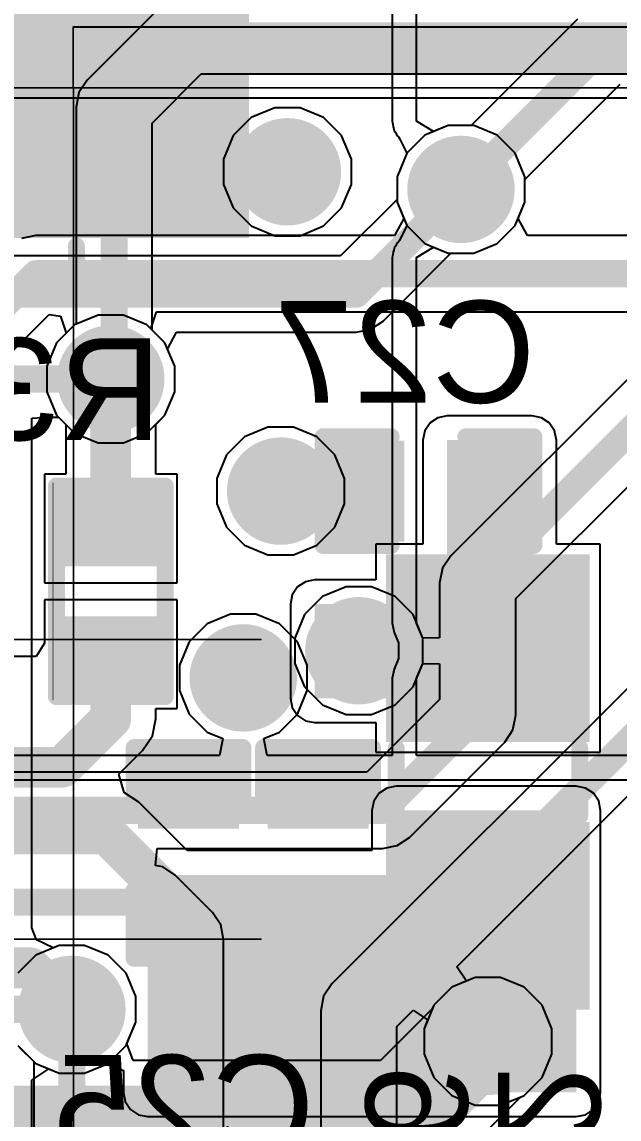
# Model space of a CAD drawing. Header units: inches. Extents: x 90 to 149.8, y 48.7 to 115.2.
# Drawn here: x 128.47 to 132.93, y 75.11 to 83.31 of the extents above; entities that cross this region are included whole.
import ezdxf

# ---------------------------------------------------------------- set-up
doc = ezdxf.new("R2010")
doc.units = ezdxf.units.IN
for name, color, linetype in [('Bottom Layer', 5, 'Continuous'), ('Bottom Overlay', 54, 'Continuous'), ('Bottom Paste', 16, 'Continuous'), ('Bottom Solder', 6, 'Continuous'), ('Layer 1', 16, 'Continuous'), ('Layer 2', 76, 'Continuous'), ('Mechanical 2', 216, 'Continuous'), ('Top Layer', 1, 'Continuous'), ('Top Solder', 216, 'Continuous'), ('Via Holes', 16, 'Continuous')]:
    doc.layers.add(name, color=color, linetype=linetype)
doc.styles.add('Arial', font='', dxfattribs={"height": 0.2})
doc.styles.get('Arial').set_extended_font_data('Arial')

msp = doc.modelspace()

# ---------------------------------------------------------------- hatches: boundary and pattern name
at = {"layer": 'Bottom Layer'}
for points in [[(127.5656, 83.5016), (130.0656, 83.5016), (130.0656, 81.8016), (127.5656, 81.8016)], [(131.6482, 78.3082), (132.2832, 78.3082), (132.2832, 80.1878), (131.6482, 80.1878)], [(130.81, 79.4893), (130.81, 80.1243), (131.2672, 80.1243), (131.2672, 79.4893)], [(131.7498, 79.4893), (131.7498, 80.1243), (132.207, 80.1243), (132.207, 79.4893)], [(128.8161, 79.756), (129.4511, 79.756), (129.4511, 79.2988), (128.8161, 79.2988)], [(131.293, 78.0318), (131.293, 79.2318), (132.613, 79.2318), (132.613, 78.0318)], [(132.2766, 78.2574), (132.2766, 78.962), (130.6576, 78.962), (130.6576, 78.2574)], [(128.8161, 78.8162), (129.4511, 78.8162), (129.4511, 78.359), (128.8161, 78.359)], [(129.3972, 77.8002), (130.0322, 77.8002), (130.0322, 77.343), (129.3972, 77.343)], [(130.3655, 77.8002), (131.0005, 77.8002), (131.0005, 77.343), (130.3655, 77.343)], [(131.2672, 75.311), (132.6134, 75.311), (132.6134, 77.4192), (131.2672, 77.4192)], [(131.293, 76.0318), (131.293, 77.2318), (132.613, 77.2318), (132.613, 76.0318)], [(129.4095, 75.311), (132.6134, 75.311), (132.6134, 76.937), (129.4095, 76.937)], [(129.3972, 76.8604), (130.0322, 76.8604), (130.0322, 76.4032), (129.3972, 76.4032)], [(130.3655, 76.8604), (131.0005, 76.8604), (131.0005, 76.4032), (130.3655, 76.4032)]]:
    msp.add_hatch(color=5, dxfattribs=at).paths.add_polyline_path(points)
h = msp.add_hatch(color=5, dxfattribs=at)
edge = h.paths.add_edge_path()
edge.add_arc((130.4544, 82.1944), 0.3, 0, 360)
h = msp.add_hatch(color=5, dxfattribs=at)
edge = h.paths.add_edge_path()
edge.add_arc((131.7516, 82.0626), 0.3, 0, 360)
h = msp.add_hatch(color=5, dxfattribs=at)
edge = h.paths.add_edge_path()
edge.add_arc((129.1336, 80.645), 0.3, 0, 360)
h = msp.add_hatch(color=5, dxfattribs=at)
edge = h.paths.add_edge_path()
edge.add_arc((130.4036, 79.8068), 0.3, 0, 360)
h = msp.add_hatch(color=5, dxfattribs=at)
edge = h.paths.add_edge_path()
edge.add_arc((130.9878, 78.613), 0.3, 0, 360)
h = msp.add_hatch(color=5, dxfattribs=at)
edge = h.paths.add_edge_path()
edge.add_arc((130.1242, 78.4098), 0.3, 0, 360)
h = msp.add_hatch(color=5, dxfattribs=at)
edge = h.paths.add_edge_path()
edge.add_arc((128.8432, 75.9316), 0.3, 0, 360)
h = msp.add_hatch(color=5, dxfattribs=at)
edge = h.paths.add_edge_path()
edge.add_arc((131.953, 75.692), 0.3, 0, 360)
at = {"layer": 'Bottom Paste'}
for points in [[(127.5656, 83.5016), (130.0656, 83.5016), (130.0656, 81.8016), (127.5656, 81.8016)], [(130.81, 79.4893), (130.81, 80.1243), (131.2672, 80.1243), (131.2672, 79.4893)], [(131.7498, 79.4893), (131.7498, 80.1243), (132.207, 80.1243), (132.207, 79.4893)], [(128.8161, 79.756), (129.4511, 79.756), (129.4511, 79.2988), (128.8161, 79.2988)], [(131.293, 78.0318), (131.293, 79.2318), (132.613, 79.2318), (132.613, 78.0318)], [(128.8161, 78.8162), (129.4511, 78.8162), (129.4511, 78.359), (128.8161, 78.359)], [(129.3972, 77.8002), (130.0322, 77.8002), (130.0322, 77.343), (129.3972, 77.343)], [(130.3655, 77.8002), (131.0005, 77.8002), (131.0005, 77.343), (130.3655, 77.343)], [(131.293, 76.0318), (131.293, 77.2318), (132.613, 77.2318), (132.613, 76.0318)], [(129.3972, 76.8604), (130.0322, 76.8604), (130.0322, 76.4032), (129.3972, 76.4032)], [(130.3655, 76.8604), (131.0005, 76.8604), (131.0005, 76.4032), (130.3655, 76.4032)]]:
    msp.add_hatch(color=16, dxfattribs=at).paths.add_polyline_path(points)
at = {"layer": 'Bottom Solder'}
for points in [[(127.464, 83.6032), (130.1672, 83.6032), (130.1672, 81.7), (127.464, 81.7)], [(130.75, 79.4293), (130.75, 80.1843), (131.3272, 80.1843), (131.3272, 79.4293)], [(131.6898, 79.4293), (131.6898, 80.1843), (132.267, 80.1843), (132.267, 79.4293)], [(128.7611, 79.811), (129.5061, 79.811), (129.5061, 79.2438), (128.7611, 79.2438)], [(131.1914, 77.9302), (131.1914, 79.3334), (132.7146, 79.3334), (132.7146, 77.9302)], [(128.7611, 78.8712), (129.5061, 78.8712), (129.5061, 78.304), (128.7611, 78.304)], [(129.3372, 77.8602), (130.0922, 77.8602), (130.0922, 77.283), (129.3372, 77.283)], [(130.3055, 77.8602), (131.0605, 77.8602), (131.0605, 77.283), (130.3055, 77.283)], [(131.1914, 75.9302), (131.1914, 77.3334), (132.7146, 77.3334), (132.7146, 75.9302)], [(129.3372, 76.9204), (130.0922, 76.9204), (130.0922, 76.3432), (129.3372, 76.3432)], [(130.3055, 76.9204), (131.0605, 76.9204), (131.0605, 76.3432), (130.3055, 76.3432)]]:
    msp.add_hatch(color=6, dxfattribs=at).paths.add_polyline_path(points)
h = msp.add_hatch(color=6, dxfattribs=at)
edge = h.paths.add_edge_path()
edge.add_arc((130.4544, 82.1944), 0.4016, 0, 360)
h = msp.add_hatch(color=6, dxfattribs=at)
edge = h.paths.add_edge_path()
edge.add_arc((131.7516, 82.0626), 0.4016, 0, 360)
h = msp.add_hatch(color=6, dxfattribs=at)
edge = h.paths.add_edge_path()
edge.add_arc((129.1336, 80.645), 0.4016, 0, 360)
h = msp.add_hatch(color=6, dxfattribs=at)
edge = h.paths.add_edge_path()
edge.add_arc((130.4036, 79.8068), 0.4016, 0, 360)
h = msp.add_hatch(color=6, dxfattribs=at)
edge = h.paths.add_edge_path()
edge.add_arc((130.9878, 78.613), 0.4016, 0, 360)
h = msp.add_hatch(color=6, dxfattribs=at)
edge = h.paths.add_edge_path()
edge.add_arc((130.1242, 78.4098), 0.4016, 0, 360)
h = msp.add_hatch(color=6, dxfattribs=at)
edge = h.paths.add_edge_path()
edge.add_arc((128.8432, 75.9316), 0.4016, 0, 360)
h = msp.add_hatch(color=6, dxfattribs=at)
edge = h.paths.add_edge_path()
edge.add_arc((131.953, 75.692), 0.4016, 0, 360)
at = {"layer": 'Layer 1'}
h = msp.add_hatch(color=16, dxfattribs=at)
edge = h.paths.add_edge_path()
edge.add_arc((130.4544, 82.1944), 0.3, 0, 360)
h = msp.add_hatch(color=16, dxfattribs=at)
edge = h.paths.add_edge_path()
edge.add_arc((131.7516, 82.0626), 0.3, 0, 360)
h = msp.add_hatch(color=16, dxfattribs=at)
edge = h.paths.add_edge_path()
edge.add_arc((129.1336, 80.645), 0.3, 0, 360)
h = msp.add_hatch(color=16, dxfattribs=at)
edge = h.paths.add_edge_path()
edge.add_arc((130.4036, 79.8068), 0.3, 0, 360)
h = msp.add_hatch(color=16, dxfattribs=at)
edge = h.paths.add_edge_path()
edge.add_arc((130.9878, 78.613), 0.3, 0, 360)
h = msp.add_hatch(color=16, dxfattribs=at)
edge = h.paths.add_edge_path()
edge.add_arc((130.1242, 78.4098), 0.3, 0, 360)
h = msp.add_hatch(color=16, dxfattribs=at)
edge = h.paths.add_edge_path()
edge.add_arc((128.8432, 75.9316), 0.3, 0, 360)
h = msp.add_hatch(color=16, dxfattribs=at)
edge = h.paths.add_edge_path()
edge.add_arc((131.953, 75.692), 0.3, 0, 360)
at = {"layer": 'Layer 2'}
h = msp.add_hatch(color=76, dxfattribs=at)
edge = h.paths.add_edge_path()
edge.add_arc((130.4544, 82.1944), 0.3, 0, 360)
h = msp.add_hatch(color=76, dxfattribs=at)
edge = h.paths.add_edge_path()
edge.add_arc((131.7516, 82.0626), 0.3, 0, 360)
h = msp.add_hatch(color=76, dxfattribs=at)
edge = h.paths.add_edge_path()
edge.add_arc((129.1336, 80.645), 0.3, 0, 360)
h = msp.add_hatch(color=76, dxfattribs=at)
edge = h.paths.add_edge_path()
edge.add_arc((130.4036, 79.8068), 0.3, 0, 360)
h = msp.add_hatch(color=76, dxfattribs=at)
edge = h.paths.add_edge_path()
edge.add_arc((130.9878, 78.613), 0.3, 0, 360)
h = msp.add_hatch(color=76, dxfattribs=at)
edge = h.paths.add_edge_path()
edge.add_arc((130.1242, 78.4098), 0.3, 0, 360)
h = msp.add_hatch(color=76, dxfattribs=at)
edge = h.paths.add_edge_path()
edge.add_arc((128.8432, 75.9316), 0.3, 0, 360)
h = msp.add_hatch(color=76, dxfattribs=at)
edge = h.paths.add_edge_path()
edge.add_arc((131.953, 75.692), 0.3, 0, 360)
at = {"layer": 'Top Layer'}
h = msp.add_hatch(color=1, dxfattribs=at)
edge = h.paths.add_edge_path()
edge.add_arc((130.4544, 82.1944), 0.3, 0, 360)
h = msp.add_hatch(color=1, dxfattribs=at)
edge = h.paths.add_edge_path()
edge.add_arc((131.7516, 82.0626), 0.3, 0, 360)
h = msp.add_hatch(color=1, dxfattribs=at)
edge = h.paths.add_edge_path()
edge.add_arc((129.1336, 80.645), 0.3, 0, 360)
h = msp.add_hatch(color=1, dxfattribs=at)
edge = h.paths.add_edge_path()
edge.add_arc((130.4036, 79.8068), 0.3, 0, 360)
h = msp.add_hatch(color=1, dxfattribs=at)
edge = h.paths.add_edge_path()
edge.add_arc((130.9878, 78.613), 0.3, 0, 360)
h = msp.add_hatch(color=1, dxfattribs=at)
edge = h.paths.add_edge_path()
edge.add_arc((130.1242, 78.4098), 0.3, 0, 360)
h = msp.add_hatch(color=1, dxfattribs=at)
edge = h.paths.add_edge_path()
edge.add_arc((128.8432, 75.9316), 0.3, 0, 360)
h = msp.add_hatch(color=1, dxfattribs=at)
edge = h.paths.add_edge_path()
edge.add_arc((131.953, 75.692), 0.3, 0, 360)
at = {"layer": 'Top Solder'}
h = msp.add_hatch(color=216, dxfattribs=at)
edge = h.paths.add_edge_path()
edge.add_arc((130.4544, 82.1944), 0.4016, 0, 360)
h = msp.add_hatch(color=216, dxfattribs=at)
edge = h.paths.add_edge_path()
edge.add_arc((131.7516, 82.0626), 0.4016, 0, 360)
h = msp.add_hatch(color=216, dxfattribs=at)
edge = h.paths.add_edge_path()
edge.add_arc((129.1336, 80.645), 0.4016, 0, 360)
h = msp.add_hatch(color=216, dxfattribs=at)
edge = h.paths.add_edge_path()
edge.add_arc((130.4036, 79.8068), 0.4016, 0, 360)
h = msp.add_hatch(color=216, dxfattribs=at)
edge = h.paths.add_edge_path()
edge.add_arc((130.9878, 78.613), 0.4016, 0, 360)
h = msp.add_hatch(color=216, dxfattribs=at)
edge = h.paths.add_edge_path()
edge.add_arc((130.1242, 78.4098), 0.4016, 0, 360)
h = msp.add_hatch(color=216, dxfattribs=at)
edge = h.paths.add_edge_path()
edge.add_arc((128.8432, 75.9316), 0.4016, 0, 360)
h = msp.add_hatch(color=216, dxfattribs=at)
edge = h.paths.add_edge_path()
edge.add_arc((131.953, 75.692), 0.4016, 0, 360)
at = {"layer": 'Via Holes'}
h = msp.add_hatch(color=7, dxfattribs=at)
edge = h.paths.add_edge_path()
edge.add_arc((130.4544, 82.1944), 0.15, 0, 360)
h = msp.add_hatch(color=7, dxfattribs=at)
edge = h.paths.add_edge_path()
edge.add_arc((131.7516, 82.0626), 0.15, 0, 360)
h = msp.add_hatch(color=7, dxfattribs=at)
edge = h.paths.add_edge_path()
edge.add_arc((129.1336, 80.645), 0.15, 0, 360)
h = msp.add_hatch(color=7, dxfattribs=at)
edge = h.paths.add_edge_path()
edge.add_arc((130.4036, 79.8068), 0.15, 0, 360)
h = msp.add_hatch(color=7, dxfattribs=at)
edge = h.paths.add_edge_path()
edge.add_arc((130.9878, 78.613), 0.15, 0, 360)
h = msp.add_hatch(color=7, dxfattribs=at)
edge = h.paths.add_edge_path()
edge.add_arc((130.1242, 78.4098), 0.15, 0, 360)
h = msp.add_hatch(color=7, dxfattribs=at)
edge = h.paths.add_edge_path()
edge.add_arc((128.8432, 75.9316), 0.15, 0, 360)
h = msp.add_hatch(color=7, dxfattribs=at)
edge = h.paths.add_edge_path()
edge.add_arc((131.953, 75.692), 0.15, 0, 360)

# ---------------------------------------------------------------- linework, layer by layer
at = {"layer": 'Bottom Layer'}
for p, q in [((132.6218, 83.3356), (131.8265, 82.5404)), ((132.2294, 82.1375), (132.9412, 82.8493)), ((131.6565, 82.5404), (131.4809, 82.4676)), ((131.8265, 82.5404), (131.6565, 82.5404)), ((131.4809, 82.4676), (131.3465, 82.3332)), ((131.3465, 82.3332), (131.2738, 82.1576)), ((131.2738, 82.1576), (131.2738, 81.9675)), ((132.2294, 81.9675), (132.2294, 82.1375)), ((131.2738, 81.9675), (131.3248, 81.8443)), ((132.1783, 81.8443), (132.2294, 81.9675)), ((131.3248, 81.8443), (131.2552, 81.7173)), ((132.2479, 81.7173), (132.1783, 81.8443)), ((128.5748, 81.7173), (128.4658, 81.6956)), ((131.2552, 81.7173), (128.5748, 81.7173)), ((128.5748, 81.7173), (128.5748, 81.7173)), ((133.0969, 81.7173), (132.2479, 81.7173)), ((129.4338, 81.0205), (129.4756, 81.1475)), ((129.4756, 81.1475), (133.0969, 81.1475)), ((127.3538, 79.8086), (128.6725, 81.1272)), ((128.6725, 81.1272), (128.7571, 81.1159)), ((128.7571, 81.1159), (128.8, 80.9871)), ((128.8, 80.9871), (128.7285, 80.9157)), ((129.5387, 80.9157), (129.4338, 81.0205)), ((128.7285, 80.9157), (128.6558, 80.74)), ((129.6114, 80.74), (129.5387, 80.9157)), ((128.6558, 80.74), (128.6558, 80.55)), ((129.6114, 80.55), (129.6114, 80.74)), ((128.6558, 80.55), (128.7285, 80.3743)), ((129.5387, 80.3743), (129.6114, 80.55)), ((128.7285, 80.3743), (128.7969, 80.306)), ((129.4703, 80.306), (129.5387, 80.3743)), ((131.52, 80.316), (131.4807, 80.2572)), ((131.5788, 80.3553), (131.52, 80.316)), ((131.6482, 80.3691), (131.5788, 80.3553)), ((132.2832, 80.3691), (131.6482, 80.3691)), ((132.3526, 80.3553), (132.2832, 80.3691)), ((132.4114, 80.316), (132.3526, 80.3553)), ((132.4507, 80.2572), (132.4114, 80.316)), ((128.7969, 80.306), (128.7969, 79.9338)), ((129.4703, 79.9338), (129.4703, 80.306)), ((131.4807, 80.2572), (131.4669, 80.1878)), ((132.4645, 80.1878), (132.4507, 80.2572)), ((131.4669, 80.1878), (131.4669, 79.4096)), ((132.4645, 79.4096), (132.4645, 80.1878)), ((128.7969, 79.9338), (128.6383, 79.9338)), ((128.6383, 79.9338), (128.6383, 79.121)), ((129.6289, 79.9338), (129.4703, 79.9338)), ((129.6289, 79.121), (129.6289, 79.9338)), ((131.4669, 79.4096), (131.1152, 79.4096)), ((131.1152, 79.4096), (131.1152, 79.1433)), ((132.7908, 79.4096), (132.4645, 79.4096)), ((132.7908, 77.854), (132.7908, 79.4096)), ((128.6383, 79.121), (129.6289, 79.121)), ((130.5294, 79.0902), (130.4901, 79.0314)), ((130.5882, 79.1295), (130.5294, 79.0902)), ((130.6576, 79.1433), (130.5882, 79.1295)), ((131.1152, 79.1433), (130.6576, 79.1433)), ((130.4901, 79.0314), (130.4763, 78.962)), ((129.6289, 78.994), (128.6383, 78.994)), ((128.6383, 78.994), (128.6383, 78.6709)), ((129.6289, 78.1812), (129.6289, 78.994)), ((130.4763, 78.962), (130.4763, 78.2574)), ((128.6383, 78.6709), (128.5752, 78.57)), ((128.5752, 78.57), (127.722, 78.57)), ((129.4703, 78.105), (129.4703, 78.1812)), ((129.4703, 78.1812), (129.6289, 78.1812)), ((130.4763, 78.2574), (130.4901, 78.188)), ((130.4901, 78.188), (130.5294, 78.1292)), ((129.4446, 77.9762), (129.4703, 78.105)), ((130.5294, 78.1292), (130.5882, 78.0899)), ((130.5882, 78.0899), (130.6576, 78.0761)), ((130.6576, 78.0761), (131.1152, 78.0761)), ((131.1152, 78.0761), (131.1152, 77.854)), ((129.3717, 77.8669), (129.4446, 77.9762)), ((129.195, 77.6903), (129.3717, 77.8669)), ((131.1152, 77.854), (132.7908, 77.854)), ((129.2331, 77.5534), (129.195, 77.6903)), ((129.2358, 77.5515), (129.2331, 77.5534)), ((129.3424, 77.4803), (129.2358, 77.5515)), ((131.139, 77.5474), (131.0997, 77.4886)), ((131.1978, 77.5867), (131.139, 77.5474)), ((131.2672, 77.6005), (131.1978, 77.5867)), ((132.6134, 77.6005), (131.2672, 77.6005)), ((132.6828, 77.5867), (132.6134, 77.6005)), ((132.7416, 77.5474), (132.6828, 77.5867)), ((132.7809, 77.4886), (132.7416, 77.5474)), ((129.7043, 77.1183), (129.3424, 77.4803)), ((131.0997, 77.4886), (131.0859, 77.4192)), ((132.7947, 77.4192), (132.7809, 77.4886)), ((131.0859, 77.4192), (131.0859, 77.1183)), ((132.7947, 75.311), (132.7947, 77.4192)), ((131.0859, 77.1183), (129.7043, 77.1183)), ((128.4381, 75.6609), (128.5725, 75.5265)), ((128.5725, 75.5265), (128.7482, 75.4538)), ((128.9382, 75.4538), (129.1012, 75.5213)), ((129.1012, 75.5213), (129.2282, 75.475)), ((129.2282, 75.475), (129.2282, 75.311)), ((128.7482, 75.4538), (128.9382, 75.4538)), ((129.2282, 75.311), (129.242, 75.2416)), ((132.7809, 75.2416), (132.7947, 75.311)), ((129.242, 75.2416), (129.2813, 75.1828)), ((132.7416, 75.1828), (132.7809, 75.2416)), ((129.2813, 75.1828), (129.3401, 75.1435)), ((129.3401, 75.1435), (129.4095, 75.1297)), ((132.6134, 75.1297), (132.6828, 75.1435)), ((132.6828, 75.1435), (132.7416, 75.1828)), ((129.4095, 75.1297), (132.6134, 75.1297))]:
    msp.add_line(p, q, dxfattribs=at)
for points in [[(131.7516, 82.0626, 0.2032, 0.2032, 0), (132.8232, 83.1342, 0.2032, 0.2032, 0)], [(132.8232, 83.1342, 0.2032, 0.2032, 0), (137.8204, 83.1342, 0.2032, 0.2032, 0)], [(127.1524, 80.01, 0.2032, 0.2032, 0), (128.5748, 81.4324, 0.2032, 0.2032, 0)], [(128.5748, 81.4324, 0.2032, 0.2032, 0), (134.1882, 81.4324, 0.2032, 0.2032, 0)], [(129.1336, 80.6196, 0.3048, 0.3048, 0), (129.159, 80.645, 0.3048, 0.3048, 0)], [(129.1336, 79.5274, 0.3048, 0.3048, 0), (129.1336, 80.6196, 0.3048, 0.3048, 0)], [(129.1336, 78.105, 0.3048, 0.3048, 0), (129.1336, 78.5876, 0.3048, 0.3048, 0)], [(128.7708, 77.7422, 0.3048, 0.3048, 0), (129.1336, 78.105, 0.3048, 0.3048, 0)], [(127.6724, 77.7422, 0.3048, 0.3048, 0), (128.7708, 77.7422, 0.3048, 0.3048, 0)], [(127.6724, 77.2422, 0.3048, 0.3048, 0), (129.1043, 77.2422, 0.3048, 0.3048, 0)], [(129.1043, 77.2422, 0.3048, 0.3048, 0), (129.7147, 76.6318, 0.3048, 0.3048, 0)], [(129.7147, 76.6318, 0.3048, 0.3048, 0), (130.683, 76.6318, 0.3048, 0.3048, 0)], [(130.683, 76.6318, 0.3048, 0.3048, 0), (131.953, 76.6318, 0.3048, 0.3048, 0)], [(131.953, 75.7428, 0.3048, 0.3048, 0), (131.953, 76.6318, 0.3048, 0.3048, 0)], [(127.774, 76.2422, 0.3048, 0.3048, 0), (128.5326, 76.2422, 0.3048, 0.3048, 0)], [(128.5326, 76.2422, 0.3048, 0.3048, 0), (128.8432, 75.9316, 0.3048, 0.3048, 0)]]:
    msp.add_lwpolyline(points, format="xyseb", dxfattribs=at)
for points in [[(132.7724, 83.1342, 0.1016, 0.1016, 1), (132.874, 83.1342, 0.1016, 0.1016, 1)], [(132.7724, 83.1342, 0.1016, 0.1016, 1), (132.874, 83.1342, 0.1016, 0.1016, 1)], [(131.7008, 82.0626, 0.1016, 0.1016, 1), (131.8024, 82.0626, 0.1016, 0.1016, 1)], [(128.524, 81.4324, 0.1016, 0.1016, 1), (128.6256, 81.4324, 0.1016, 0.1016, 1)], [(128.524, 81.4324, 0.1016, 0.1016, 1), (128.6256, 81.4324, 0.1016, 0.1016, 1)], [(129.0574, 80.6196, 0.1524, 0.1524, 1), (129.2098, 80.6196, 0.1524, 0.1524, 1)], [(129.0574, 80.6196, 0.1524, 0.1524, 1), (129.2098, 80.6196, 0.1524, 0.1524, 1)], [(129.0828, 80.645, 0.1524, 0.1524, 1), (129.2352, 80.645, 0.1524, 0.1524, 1)], [(129.0574, 79.5274, 0.1524, 0.1524, 1), (129.2098, 79.5274, 0.1524, 0.1524, 1)], [(129.0574, 78.5876, 0.1524, 0.1524, 1), (129.2098, 78.5876, 0.1524, 0.1524, 1)], [(129.0574, 78.105, 0.1524, 0.1524, 1), (129.2098, 78.105, 0.1524, 0.1524, 1)], [(129.0574, 78.105, 0.1524, 0.1524, 1), (129.2098, 78.105, 0.1524, 0.1524, 1)], [(128.6946, 77.7422, 0.1524, 0.1524, 1), (128.847, 77.7422, 0.1524, 0.1524, 1)], [(128.6946, 77.7422, 0.1524, 0.1524, 1), (128.847, 77.7422, 0.1524, 0.1524, 1)], [(129.0281, 77.2422, 0.1524, 0.1524, 1), (129.1805, 77.2422, 0.1524, 0.1524, 1)], [(129.0281, 77.2422, 0.1524, 0.1524, 1), (129.1805, 77.2422, 0.1524, 0.1524, 1)], [(129.6385, 76.6318, 0.1524, 0.1524, 1), (129.7909, 76.6318, 0.1524, 0.1524, 1)], [(129.6385, 76.6318, 0.1524, 0.1524, 1), (129.7909, 76.6318, 0.1524, 0.1524, 1)], [(130.6068, 76.6318, 0.1524, 0.1524, 1), (130.7592, 76.6318, 0.1524, 0.1524, 1)], [(130.6068, 76.6318, 0.1524, 0.1524, 1), (130.7592, 76.6318, 0.1524, 0.1524, 1)], [(131.8768, 76.6318, 0.1524, 0.1524, 1), (132.0292, 76.6318, 0.1524, 0.1524, 1)], [(131.8768, 76.6318, 0.1524, 0.1524, 1), (132.0292, 76.6318, 0.1524, 0.1524, 1)], [(128.4564, 76.2422, 0.1524, 0.1524, 1), (128.6088, 76.2422, 0.1524, 0.1524, 1)], [(128.4564, 76.2422, 0.1524, 0.1524, 1), (128.6088, 76.2422, 0.1524, 0.1524, 1)], [(128.767, 75.9316, 0.1524, 0.1524, 1), (128.9194, 75.9316, 0.1524, 0.1524, 1)], [(131.8768, 75.7428, 0.1524, 0.1524, 1), (132.0292, 75.7428, 0.1524, 0.1524, 1)]]:
    msp.add_lwpolyline(points, format="xyseb", close=True, dxfattribs=at)
at = {"layer": 'Bottom Overlay'}
for points in [[(128.8768, 81.2939, 0.127, 0.127, 0), (128.8768, 81.6394, 0.127, 0.127, 0)], [(124.1575, 81.2939, 0.127, 0.127, 0), (128.8768, 81.2939, 0.127, 0.127, 0)], [(130.7211, 79.4004, 0.127, 0.127, 0), (130.7211, 80.2132, 0.127, 0.127, 0)], [(130.7211, 80.2132, 0.127, 0.127, 0), (131.2291, 80.2132, 0.127, 0.127, 0)], [(131.7879, 80.2132, 0.127, 0.127, 0), (132.2959, 80.2132, 0.127, 0.127, 0)], [(132.2959, 79.4004, 0.127, 0.127, 0), (132.2959, 80.2132, 0.127, 0.127, 0)], [(128.7272, 78.2701, 0.127, 0.127, 0), (128.7272, 79.8449, 0.127, 0.127, 0)], [(128.7272, 79.8449, 0.127, 0.127, 0), (129.54, 79.8449, 0.127, 0.127, 0)], [(129.54, 78.2701, 0.127, 0.127, 0), (129.54, 79.8449, 0.127, 0.127, 0)], [(128.7018, 78.2447, 0.00323, 0.00323, 0), (128.7018, 79.8703, 0.00323, 0.00323, 0)], [(130.7211, 79.4004, 0.127, 0.127, 0), (131.2291, 79.4004, 0.127, 0.127, 0)], [(131.7879, 79.4004, 0.127, 0.127, 0), (132.2959, 79.4004, 0.127, 0.127, 0)], [(128.7272, 78.2701, 0.127, 0.127, 0), (129.54, 78.2701, 0.127, 0.127, 0)], [(129.3083, 77.8891, 0.127, 0.127, 0), (130.1211, 77.8891, 0.127, 0.127, 0)], [(129.3083, 77.3811, 0.127, 0.127, 0), (129.3083, 77.8891, 0.127, 0.127, 0)], [(130.1211, 77.3811, 0.127, 0.127, 0), (130.1211, 77.8891, 0.127, 0.127, 0)], [(130.2766, 77.8891, 0.127, 0.127, 0), (131.0894, 77.8891, 0.127, 0.127, 0)], [(130.2766, 77.3811, 0.127, 0.127, 0), (130.2766, 77.8891, 0.127, 0.127, 0)], [(131.0894, 77.3811, 0.127, 0.127, 0), (131.0894, 77.8891, 0.127, 0.127, 0)], [(131.2672, 77.3778, 0.127, 0.127, 0), (131.2672, 77.8858, 0.127, 0.127, 0)], [(132.6388, 77.3778, 0.127, 0.127, 0), (132.6388, 77.8858, 0.127, 0.127, 0)], [(129.3083, 76.3143, 0.127, 0.127, 0), (129.3083, 76.8223, 0.127, 0.127, 0)], [(130.1211, 76.3143, 0.127, 0.127, 0), (130.1211, 76.8223, 0.127, 0.127, 0)], [(130.2766, 76.3143, 0.127, 0.127, 0), (130.2766, 76.8223, 0.127, 0.127, 0)], [(131.0894, 76.3143, 0.127, 0.127, 0), (131.0894, 76.8223, 0.127, 0.127, 0)], [(129.3083, 76.3143, 0.127, 0.127, 0), (130.1211, 76.3143, 0.127, 0.127, 0)], [(130.2766, 76.3143, 0.127, 0.127, 0), (131.0894, 76.3143, 0.127, 0.127, 0)]]:
    msp.add_lwpolyline(points, format="xyseb", dxfattribs=at)
for points in [[(128.8451, 81.6394, 0.0635, 0.0635, 1), (128.9086, 81.6394, 0.0635, 0.0635, 1)], [(128.8451, 81.2939, 0.0635, 0.0635, 1), (128.9086, 81.2939, 0.0635, 0.0635, 1)], [(128.8451, 81.2939, 0.0635, 0.0635, 1), (128.9086, 81.2939, 0.0635, 0.0635, 1)], [(130.6893, 80.2132, 0.0635, 0.0635, 1), (130.7528, 80.2132, 0.0635, 0.0635, 1)], [(130.6893, 80.2132, 0.0635, 0.0635, 1), (130.7528, 80.2132, 0.0635, 0.0635, 1)], [(131.1974, 80.2132, 0.0635, 0.0635, 1), (131.2609, 80.2132, 0.0635, 0.0635, 1)], [(131.7561, 80.2132, 0.0635, 0.0635, 1), (131.8196, 80.2132, 0.0635, 0.0635, 1)], [(132.2642, 80.2132, 0.0635, 0.0635, 1), (132.3277, 80.2132, 0.0635, 0.0635, 1)], [(132.2642, 80.2132, 0.0635, 0.0635, 1), (132.3277, 80.2132, 0.0635, 0.0635, 1)], [(128.6954, 79.8449, 0.0635, 0.0635, 1), (128.7589, 79.8449, 0.0635, 0.0635, 1)], [(128.6954, 79.8449, 0.0635, 0.0635, 1), (128.7589, 79.8449, 0.0635, 0.0635, 1)], [(129.5083, 79.8449, 0.0635, 0.0635, 1), (129.5718, 79.8449, 0.0635, 0.0635, 1)], [(129.5083, 79.8449, 0.0635, 0.0635, 1), (129.5718, 79.8449, 0.0635, 0.0635, 1)], [(128.701, 79.8703, 0.00161, 0.00161, 1), (128.7026, 79.8703, 0.00161, 0.00161, 1)], [(130.6893, 79.4004, 0.0635, 0.0635, 1), (130.7528, 79.4004, 0.0635, 0.0635, 1)], [(130.6893, 79.4004, 0.0635, 0.0635, 1), (130.7528, 79.4004, 0.0635, 0.0635, 1)], [(131.1974, 79.4004, 0.0635, 0.0635, 1), (131.2609, 79.4004, 0.0635, 0.0635, 1)], [(131.7561, 79.4004, 0.0635, 0.0635, 1), (131.8196, 79.4004, 0.0635, 0.0635, 1)], [(132.2642, 79.4004, 0.0635, 0.0635, 1), (132.3277, 79.4004, 0.0635, 0.0635, 1)], [(132.2642, 79.4004, 0.0635, 0.0635, 1), (132.3277, 79.4004, 0.0635, 0.0635, 1)], [(128.6954, 78.2701, 0.0635, 0.0635, 1), (128.7589, 78.2701, 0.0635, 0.0635, 1)], [(128.6954, 78.2701, 0.0635, 0.0635, 1), (128.7589, 78.2701, 0.0635, 0.0635, 1)], [(129.5083, 78.2701, 0.0635, 0.0635, 1), (129.5718, 78.2701, 0.0635, 0.0635, 1)], [(129.5083, 78.2701, 0.0635, 0.0635, 1), (129.5718, 78.2701, 0.0635, 0.0635, 1)], [(128.701, 78.2447, 0.00161, 0.00161, 1), (128.7026, 78.2447, 0.00161, 0.00161, 1)], [(129.2766, 77.8891, 0.0635, 0.0635, 1), (129.3401, 77.8891, 0.0635, 0.0635, 1)], [(129.2766, 77.8891, 0.0635, 0.0635, 1), (129.3401, 77.8891, 0.0635, 0.0635, 1)], [(130.0894, 77.8891, 0.0635, 0.0635, 1), (130.1529, 77.8891, 0.0635, 0.0635, 1)], [(130.0894, 77.8891, 0.0635, 0.0635, 1), (130.1529, 77.8891, 0.0635, 0.0635, 1)], [(130.2449, 77.8891, 0.0635, 0.0635, 1), (130.3083, 77.8891, 0.0635, 0.0635, 1)], [(130.2449, 77.8891, 0.0635, 0.0635, 1), (130.3083, 77.8891, 0.0635, 0.0635, 1)], [(131.0576, 77.8891, 0.0635, 0.0635, 1), (131.1212, 77.8891, 0.0635, 0.0635, 1)], [(131.0576, 77.8891, 0.0635, 0.0635, 1), (131.1212, 77.8891, 0.0635, 0.0635, 1)], [(131.2354, 77.8858, 0.0635, 0.0635, 1), (131.2989, 77.8858, 0.0635, 0.0635, 1)], [(132.607, 77.8858, 0.0635, 0.0635, 1), (132.6705, 77.8858, 0.0635, 0.0635, 1)], [(129.2766, 77.3811, 0.0635, 0.0635, 1), (129.3401, 77.3811, 0.0635, 0.0635, 1)], [(130.0894, 77.3811, 0.0635, 0.0635, 1), (130.1529, 77.3811, 0.0635, 0.0635, 1)], [(130.2449, 77.3811, 0.0635, 0.0635, 1), (130.3083, 77.3811, 0.0635, 0.0635, 1)], [(131.0576, 77.3811, 0.0635, 0.0635, 1), (131.1212, 77.3811, 0.0635, 0.0635, 1)], [(131.2354, 77.3778, 0.0635, 0.0635, 1), (131.2989, 77.3778, 0.0635, 0.0635, 1)], [(132.607, 77.3778, 0.0635, 0.0635, 1), (132.6705, 77.3778, 0.0635, 0.0635, 1)], [(129.2766, 76.8223, 0.0635, 0.0635, 1), (129.3401, 76.8223, 0.0635, 0.0635, 1)], [(130.0894, 76.8223, 0.0635, 0.0635, 1), (130.1529, 76.8223, 0.0635, 0.0635, 1)], [(130.2449, 76.8223, 0.0635, 0.0635, 1), (130.3083, 76.8223, 0.0635, 0.0635, 1)], [(131.0576, 76.8223, 0.0635, 0.0635, 1), (131.1212, 76.8223, 0.0635, 0.0635, 1)], [(129.2766, 76.3143, 0.0635, 0.0635, 1), (129.3401, 76.3143, 0.0635, 0.0635, 1)], [(129.2766, 76.3143, 0.0635, 0.0635, 1), (129.3401, 76.3143, 0.0635, 0.0635, 1)], [(130.0894, 76.3143, 0.0635, 0.0635, 1), (130.1529, 76.3143, 0.0635, 0.0635, 1)], [(130.0894, 76.3143, 0.0635, 0.0635, 1), (130.1529, 76.3143, 0.0635, 0.0635, 1)], [(130.2449, 76.3143, 0.0635, 0.0635, 1), (130.3083, 76.3143, 0.0635, 0.0635, 1)], [(130.2449, 76.3143, 0.0635, 0.0635, 1), (130.3083, 76.3143, 0.0635, 0.0635, 1)], [(131.0576, 76.3143, 0.0635, 0.0635, 1), (131.1212, 76.3143, 0.0635, 0.0635, 1)], [(131.0576, 76.3143, 0.0635, 0.0635, 1), (131.1212, 76.3143, 0.0635, 0.0635, 1)]]:
    msp.add_lwpolyline(points, format="xyseb", close=True, dxfattribs=at)
at = {"layer": 'Layer 1'}
for p, q in [((129.491, 83.4118), (128.9576, 82.8784)), ((128.9576, 82.8784), (128.8958, 82.786)), ((129.4439, 82.559), (129.8104, 82.9255)), ((129.8104, 82.9255), (137.7024, 82.9255)), ((128.8958, 82.786), (128.8741, 82.677)), ((128.8741, 82.677), (128.8741, 82.677)), ((128.8741, 82.677), (128.8741, 81.0547)), ((129.4439, 81.0104), (129.4439, 82.559)), ((131.6565, 82.5404), (131.4809, 82.4676)), ((131.8466, 82.5404), (131.6565, 82.5404)), ((132.0222, 82.4676), (131.8466, 82.5404)), ((131.4809, 82.4676), (131.3465, 82.3332)), ((132.1566, 82.3332), (132.0222, 82.4676)), ((131.3465, 82.3332), (131.2738, 82.1576)), ((132.2294, 82.1576), (132.1566, 82.3332)), ((131.2738, 82.1576), (131.2738, 81.9675)), ((132.2294, 81.9675), (132.2294, 82.1576)), ((131.2738, 81.9675), (131.3465, 81.7919)), ((132.1566, 81.7919), (132.2294, 81.9675)), ((131.3465, 81.7919), (131.4809, 81.6575)), ((132.0222, 81.6575), (132.1566, 81.7919)), ((131.4809, 81.6575), (131.6565, 81.5848)), ((131.8466, 81.5848), (132.0222, 81.6575)), ((131.6565, 81.5848), (131.8466, 81.5848)), ((128.8629, 81.0501), (128.7285, 80.9157)), ((128.8741, 81.0547), (128.8629, 81.0501)), ((129.5387, 80.9157), (129.4439, 81.0104)), ((128.7285, 80.9157), (128.6558, 80.74)), ((129.6114, 80.74), (129.5387, 80.9157)), ((133.2151, 80.8622), (131.6754, 79.3224)), ((128.6558, 80.74), (128.6558, 80.55)), ((129.6114, 80.55), (129.6114, 80.74)), ((128.6558, 80.55), (128.7285, 80.3743)), ((129.5387, 80.3743), (129.6114, 80.55)), ((132.1617, 79.003), (133.618, 80.4593)), ((128.7285, 80.3743), (128.8629, 80.2399)), ((129.4043, 80.2399), (129.5387, 80.3743)), ((128.8629, 80.2399), (129.0386, 80.1672)), ((129.2286, 80.1672), (129.4043, 80.2399)), ((129.0386, 80.1672), (129.2286, 80.1672)), ((131.6754, 79.3224), (131.6136, 79.23)), ((131.6136, 79.23), (131.5919, 79.121)), ((130.8928, 79.0908), (130.7171, 79.0181)), ((131.0828, 79.0908), (130.8928, 79.0908)), ((131.2585, 79.0181), (131.0828, 79.0908)), ((131.5919, 79.121), (131.5919, 79.121)), ((131.5919, 79.121), (131.5919, 78.7097)), ((130.7171, 79.0181), (130.5827, 78.8837)), ((131.3929, 78.8837), (131.2585, 79.0181)), ((132.1617, 78.1304), (132.1617, 79.003)), ((130.5827, 78.8837), (130.51, 78.708)), ((131.4656, 78.708), (131.3929, 78.8837)), ((130.51, 78.708), (130.51, 78.518)), ((131.5919, 78.7097), (131.4656, 78.708)), ((130.51, 78.518), (130.5827, 78.3423)), ((131.3929, 78.3423), (131.4656, 78.518)), ((131.4656, 78.518), (131.5919, 78.5163)), ((131.5919, 78.5163), (131.5919, 78.2484)), ((133.1339, 78.4696), (130.7864, 76.122)), ((130.5827, 78.3423), (130.7171, 78.2079)), ((131.2585, 78.2079), (131.3929, 78.3423)), ((130.7171, 78.2079), (130.8928, 78.1352)), ((131.5919, 78.2484), (131.0476, 77.7041)), ((131.0828, 78.1352), (131.2585, 78.2079)), ((130.8928, 78.1352), (131.0828, 78.1352)), ((132.14, 78.0214), (132.1617, 78.1304)), ((132.1617, 78.1304), (132.1617, 78.1304)), ((132.0782, 77.929), (132.14, 78.0214)), ((131.7203, 76.2503), (133.4779, 78.0078)), ((131.367, 77.2178), (132.0782, 77.929)), ((132.0782, 77.929), (132.0782, 77.929)), ((131.0476, 77.7041), (125.9238, 77.7041)), ((131.2746, 77.156), (131.367, 77.2178)), ((129.468, 77.0073), (129.4806, 77.1343)), ((129.4806, 77.1343), (131.1656, 77.1343)), ((131.1656, 77.1343), (131.2746, 77.156)), ((131.1656, 77.1343), (131.1656, 77.1343)), ((129.522, 76.9966), (129.468, 77.0073)), ((129.6144, 76.9348), (129.522, 76.9966)), ((129.8938, 76.6554), (129.6144, 76.9348)), ((129.9556, 76.563), (129.8938, 76.6554)), ((129.8938, 76.6554), (129.8938, 76.6554)), ((129.9773, 76.454), (129.9556, 76.563)), ((129.9773, 71.9582), (129.9773, 76.454)), ((131.7923, 76.1426), (131.7203, 76.2503)), ((131.858, 76.1698), (131.7923, 76.1426)), ((132.048, 76.1698), (131.858, 76.1698)), ((132.2237, 76.0971), (132.048, 76.1698)), ((130.7864, 76.122), (130.7246, 76.0296)), ((132.3581, 75.9627), (132.2237, 76.0971)), ((130.7246, 76.0296), (130.7029, 75.9206)), ((132.4308, 75.787), (132.3581, 75.9627)), ((130.7029, 75.9206), (130.7029, 75.9206)), ((130.7029, 75.9206), (130.7029, 67.3518)), ((131.2727, 75.8026), (131.3947, 75.9247)), ((131.3947, 75.9247), (131.5024, 75.8527)), ((131.2727, 67.2338), (131.2727, 75.8026)), ((131.5024, 75.8527), (131.4752, 75.787)), ((131.4752, 75.787), (131.4752, 75.597)), ((132.4308, 75.597), (132.4308, 75.787)), ((128.4524, 75.6467), (128.5583, 75.5408)), ((131.4752, 75.597), (131.5479, 75.4213)), ((132.3581, 75.4213), (132.4308, 75.597)), ((128.5583, 75.5408), (128.5583, 72.0652)), ((131.5479, 75.4213), (131.6823, 75.2869)), ((132.2237, 75.2869), (132.3581, 75.4213)), ((131.6823, 75.2869), (131.858, 75.2142)), ((132.048, 75.2142), (132.2237, 75.2869)), ((131.858, 75.2142), (132.048, 75.2142))]:
    msp.add_line(p, q, dxfattribs=at)
for points in [[(129.159, 82.677, 0.2032, 0.2032, 0), (129.6924, 83.2104, 0.2032, 0.2032, 0)], [(129.6924, 83.2104, 0.2032, 0.2032, 0), (137.8204, 83.2104, 0.2032, 0.2032, 0)], [(129.159, 80.645, 0.2032, 0.2032, 0), (129.159, 82.677, 0.2032, 0.2032, 0)], [(131.8768, 79.121, 0.2032, 0.2032, 0), (134.1882, 81.4324, 0.2032, 0.2032, 0)], [(131.8768, 78.1304, 0.2032, 0.2032, 0), (131.8768, 79.121, 0.2032, 0.2032, 0)], [(130.9878, 75.9206, 0.2032, 0.2032, 0), (133.9596, 78.8924, 0.2032, 0.2032, 0)], [(131.1656, 77.4192, 0.2032, 0.2032, 0), (131.8768, 78.1304, 0.2032, 0.2032, 0)], [(113.0046, 77.4192, 0.2032, 0.2032, 0), (131.1656, 77.4192, 0.2032, 0.2032, 0)], [(126.3872, 76.7334, 0.2032, 0.2032, 0), (129.413, 76.7334, 0.2032, 0.2032, 0)], [(129.413, 76.7334, 0.2032, 0.2032, 0), (129.6924, 76.454, 0.2032, 0.2032, 0)], [(129.6924, 71.9582, 0.2032, 0.2032, 0), (129.6924, 76.454, 0.2032, 0.2032, 0)], [(117.74, 75.9316, 0.2032, 0.2032, 0), (128.7358, 75.9316, 0.2032, 0.2032, 0)], [(128.7358, 75.9316, 0.2032, 0.2032, 0), (128.8432, 75.9316, 0.2032, 0.2032, 0)], [(128.8432, 71.9472, 0.2032, 0.2032, 0), (128.8432, 75.9316, 0.2032, 0.2032, 0)], [(130.9878, 67.2338, 0.2032, 0.2032, 0), (130.9878, 75.9206, 0.2032, 0.2032, 0)]]:
    msp.add_lwpolyline(points, format="xyseb", dxfattribs=at)
for points in [[(129.6416, 83.2104, 0.1016, 0.1016, 1), (129.7432, 83.2104, 0.1016, 0.1016, 1)], [(129.6416, 83.2104, 0.1016, 0.1016, 1), (129.7432, 83.2104, 0.1016, 0.1016, 1)], [(129.1082, 82.677, 0.1016, 0.1016, 1), (129.2098, 82.677, 0.1016, 0.1016, 1)], [(129.1082, 82.677, 0.1016, 0.1016, 1), (129.2098, 82.677, 0.1016, 0.1016, 1)], [(129.1082, 80.645, 0.1016, 0.1016, 1), (129.2098, 80.645, 0.1016, 0.1016, 1)], [(131.826, 79.121, 0.1016, 0.1016, 1), (131.9276, 79.121, 0.1016, 0.1016, 1)], [(131.826, 79.121, 0.1016, 0.1016, 1), (131.9276, 79.121, 0.1016, 0.1016, 1)], [(131.826, 78.1304, 0.1016, 0.1016, 1), (131.9276, 78.1304, 0.1016, 0.1016, 1)], [(131.826, 78.1304, 0.1016, 0.1016, 1), (131.9276, 78.1304, 0.1016, 0.1016, 1)], [(131.1148, 77.4192, 0.1016, 0.1016, 1), (131.2164, 77.4192, 0.1016, 0.1016, 1)], [(131.1148, 77.4192, 0.1016, 0.1016, 1), (131.2164, 77.4192, 0.1016, 0.1016, 1)], [(129.3622, 76.7334, 0.1016, 0.1016, 1), (129.4638, 76.7334, 0.1016, 0.1016, 1)], [(129.3622, 76.7334, 0.1016, 0.1016, 1), (129.4638, 76.7334, 0.1016, 0.1016, 1)], [(129.6416, 76.454, 0.1016, 0.1016, 1), (129.7432, 76.454, 0.1016, 0.1016, 1)], [(129.6416, 76.454, 0.1016, 0.1016, 1), (129.7432, 76.454, 0.1016, 0.1016, 1)], [(128.685, 75.9316, 0.1016, 0.1016, 1), (128.7866, 75.9316, 0.1016, 0.1016, 1)], [(128.685, 75.9316, 0.1016, 0.1016, 1), (128.7866, 75.9316, 0.1016, 0.1016, 1)], [(128.7924, 75.9316, 0.1016, 0.1016, 1), (128.894, 75.9316, 0.1016, 0.1016, 1)], [(128.7924, 75.9316, 0.1016, 0.1016, 1), (128.894, 75.9316, 0.1016, 0.1016, 1)], [(130.937, 75.9206, 0.1016, 0.1016, 1), (131.0386, 75.9206, 0.1016, 0.1016, 1)], [(130.937, 75.9206, 0.1016, 0.1016, 1), (131.0386, 75.9206, 0.1016, 0.1016, 1)]]:
    msp.add_lwpolyline(points, format="xyseb", close=True, dxfattribs=at)
at = {"layer": 'Layer 2'}
for p, q in [((131.4196, 82.5723), (131.4196, 86.1722)), ((131.2383, 83.732), (131.2383, 82.5723)), ((130.3594, 82.6722), (130.1837, 82.5995)), ((130.5494, 82.6722), (130.3594, 82.6722)), ((130.7251, 82.5995), (130.5494, 82.6722)), ((130.1837, 82.5995), (130.0493, 82.4651)), ((130.8595, 82.4651), (130.7251, 82.5995)), ((131.2383, 82.5723), (131.2425, 82.5511)), ((131.2425, 82.5511), (131.2434, 82.5295)), ((131.2434, 82.5295), (131.2494, 82.5167)), ((131.5466, 82.4948), (131.4196, 82.5723)), ((131.6565, 82.5404), (131.5466, 82.4948)), ((131.8466, 82.5404), (131.6565, 82.5404)), ((132.0222, 82.4676), (131.8466, 82.5404)), ((130.0493, 82.4651), (129.9766, 82.2894)), ((130.9322, 82.2894), (130.8595, 82.4651)), ((131.2494, 82.5167), (131.2521, 82.5029)), ((131.2521, 82.5029), (131.2641, 82.4849)), ((131.2641, 82.4849), (131.2732, 82.4653)), ((131.2732, 82.4653), (131.2836, 82.4558)), ((131.2836, 82.4558), (131.2914, 82.4441)), ((131.2914, 82.4441), (131.3465, 82.3332)), ((132.1566, 82.3332), (132.0222, 82.4676)), ((129.9766, 82.2894), (129.9766, 82.0994)), ((130.9322, 82.0994), (130.9322, 82.2894)), ((131.3465, 82.3332), (131.2738, 82.1576)), ((132.2294, 82.1576), (132.1566, 82.3332)), ((131.2738, 82.1576), (131.2738, 81.9675)), ((132.2294, 81.9675), (132.2294, 82.1576)), ((129.9766, 82.0994), (130.0493, 81.9237)), ((130.8595, 81.9237), (130.9322, 82.0994)), ((131.2738, 81.9675), (131.3465, 81.7919)), ((132.1566, 81.7919), (132.2294, 81.9675)), ((130.0493, 81.9237), (130.1837, 81.7893)), ((130.7251, 81.7893), (130.8595, 81.9237)), ((130.1837, 81.7893), (130.3594, 81.7166)), ((130.5494, 81.7166), (130.7251, 81.7893)), ((131.3465, 81.7919), (131.2914, 81.6811)), ((132.0222, 81.6575), (132.1566, 81.7919)), ((130.3594, 81.7166), (130.5494, 81.7166)), ((131.2641, 81.6402), (131.2521, 81.6223)), ((131.2732, 81.6598), (131.2641, 81.6402)), ((131.2836, 81.6694), (131.2732, 81.6598)), ((131.2914, 81.6811), (131.2836, 81.6694)), ((131.4196, 81.5529), (131.5466, 81.6303)), ((131.5466, 81.6303), (131.6565, 81.5848)), ((131.8466, 81.5848), (132.0222, 81.6575)), ((131.2425, 81.5741), (131.2383, 81.5529)), ((131.2383, 81.5529), (131.2383, 78.8191)), ((131.2434, 81.5957), (131.2425, 81.5741)), ((131.2494, 81.6085), (131.2434, 81.5957)), ((131.2521, 81.6223), (131.2494, 81.6085)), ((131.4196, 78.8191), (131.4196, 81.5529)), ((131.6565, 81.5848), (131.8466, 81.5848)), ((128.8629, 81.0501), (128.7285, 80.9157)), ((129.0386, 81.1228), (128.8629, 81.0501)), ((129.2286, 81.1228), (129.0386, 81.1228)), ((129.4043, 81.0501), (129.2286, 81.1228)), ((129.5387, 80.9157), (129.4043, 81.0501)), ((128.7285, 80.9157), (128.6558, 80.74)), ((129.6114, 80.74), (129.5387, 80.9157)), ((128.6558, 80.74), (128.6558, 80.55)), ((129.6114, 80.55), (129.6114, 80.74)), ((128.6558, 80.55), (128.7285, 80.3743)), ((129.5387, 80.3743), (129.6114, 80.55)), ((128.7285, 80.3743), (128.8629, 80.2399)), ((129.4043, 80.2399), (129.5387, 80.3743)), ((128.8629, 80.2399), (129.0386, 80.1672)), ((129.2286, 80.1672), (129.4043, 80.2399)), ((130.3086, 80.2846), (130.1329, 80.2119)), ((130.4986, 80.2846), (130.3086, 80.2846)), ((130.6743, 80.2119), (130.4986, 80.2846)), ((129.0386, 80.1672), (129.2286, 80.1672)), ((130.1329, 80.2119), (129.9985, 80.0775)), ((130.8087, 80.0775), (130.6743, 80.2119)), ((129.9985, 80.0775), (129.9258, 79.9018)), ((130.8814, 79.9018), (130.8087, 80.0775)), ((129.9258, 79.9018), (129.9258, 79.7118)), ((130.8814, 79.7118), (130.8814, 79.9018)), ((129.9258, 79.7118), (129.9985, 79.5361)), ((130.8087, 79.5361), (130.8814, 79.7118)), ((129.9985, 79.5361), (130.1329, 79.4017)), ((130.6743, 79.4017), (130.8087, 79.5361)), ((130.1329, 79.4017), (130.3086, 79.329)), ((130.3086, 79.329), (130.4986, 79.329)), ((130.4986, 79.329), (130.6743, 79.4017)), ((130.0292, 78.8876), (129.8535, 78.8149)), ((130.2192, 78.8876), (130.0292, 78.8876)), ((130.3949, 78.8149), (130.2192, 78.8876)), ((129.8535, 78.8149), (129.7191, 78.6805)), ((130.5293, 78.6805), (130.3949, 78.8149)), ((131.2383, 78.8191), (131.2521, 78.7497)), ((131.4656, 78.708), (131.4196, 78.8191)), ((129.7191, 78.6805), (129.6464, 78.5048)), ((130.602, 78.5048), (130.5293, 78.6805)), ((131.2521, 78.7497), (131.2843, 78.672)), ((131.2843, 78.672), (131.2843, 78.554)), ((131.4656, 78.518), (131.4656, 78.708)), ((131.2843, 78.554), (131.2521, 78.4763)), ((131.4196, 78.4069), (131.4656, 78.518)), ((129.6464, 78.5048), (129.6464, 78.3148)), ((130.602, 78.3148), (130.602, 78.5048)), ((131.2521, 78.4763), (131.2383, 78.4069)), ((131.2383, 78.4069), (131.2383, 77.8291)), ((131.4196, 77.8291), (131.4196, 78.4069)), ((129.6464, 78.3148), (129.7191, 78.1391)), ((130.5293, 78.1391), (130.602, 78.3148)), ((129.7191, 78.1391), (129.8535, 78.0047)), ((130.3949, 78.0047), (130.5293, 78.1391)), ((129.8535, 78.0047), (129.971, 77.9561)), ((129.971, 77.9561), (129.9458, 77.8291)), ((130.2774, 77.9561), (130.3949, 78.0047)), ((130.3026, 77.8291), (130.2774, 77.9561)), ((129.9458, 77.8291), (126.1062, 77.8291)), ((131.2383, 77.8291), (130.3026, 77.8291)), ((133.5203, 77.8291), (131.4196, 77.8291)), ((107.1551, 77.6478), (137.9443, 77.6478)), ((128.7482, 76.4094), (128.5725, 76.3367)), ((128.9382, 76.4094), (128.7482, 76.4094)), ((129.1139, 76.3367), (128.9382, 76.4094)), ((128.5725, 76.3367), (128.4381, 76.2023)), ((129.2483, 76.2023), (129.1139, 76.3367)), ((129.321, 76.0266), (129.2483, 76.2023)), ((131.858, 76.1698), (131.6823, 76.0971)), ((132.048, 76.1698), (131.858, 76.1698)), ((132.2237, 76.0971), (132.048, 76.1698)), ((131.6823, 76.0971), (131.5479, 75.9627)), ((132.3581, 75.9627), (132.2237, 76.0971)), ((129.321, 75.8366), (129.321, 76.0266)), ((131.5479, 75.9627), (131.5363, 75.9345)), ((132.4308, 75.787), (132.3581, 75.9627)), ((131.5363, 75.9345), (131.1503, 75.5486)), ((129.2543, 75.6756), (129.321, 75.8366)), ((132.4308, 75.597), (132.4308, 75.787)), ((129.3018, 75.5486), (129.2543, 75.6756)), ((132.3581, 75.4213), (132.4308, 75.597)), ((131.1503, 75.5486), (129.3018, 75.5486)), ((132.2237, 75.2869), (132.3581, 75.4213)), ((131.673, 74.7528), (132.1955, 75.2753)), ((132.1955, 75.2753), (132.2237, 75.2869))]:
    msp.add_line(p, q, dxfattribs=at)
for points in [[(131.3434, 75.0824, 0.5588, 0.5588, 0), (131.953, 75.692, 0.5588, 0.5588, 0)], [(121.6406, 75.0824, 0.5588, 0.5588, 0), (131.3434, 75.0824, 0.5588, 0.5588, 0)]]:
    msp.add_lwpolyline(points, format="xyseb", dxfattribs=at)
for points in [[(131.8133, 75.692, 0.2794, 0.2794, 1), (132.0927, 75.692, 0.2794, 0.2794, 1)], [(131.2037, 75.0824, 0.2794, 0.2794, 1), (131.4831, 75.0824, 0.2794, 0.2794, 1)], [(131.2037, 75.0824, 0.2794, 0.2794, 1), (131.4831, 75.0824, 0.2794, 0.2794, 1)]]:
    msp.add_lwpolyline(points, format="xyseb", close=True, dxfattribs=at)
at = {"layer": 'Mechanical 2'}
for points in [[(128.8535, 83.2769, 0.0127, 0.0127, 0), (139.3035, 83.2769, 0.0127, 0.0127, 0)], [(128.8535, 82.8219, 0.0127, 0.0127, 0), (128.8535, 83.2769, 0.0127, 0.0127, 0)], [(128.4035, 82.8219, 0.0127, 0.0127, 0), (139.4535, 82.8219, 0.0127, 0.0127, 0)], [(128.8545, 69.8321, 0.0127, 0.0127, 0), (128.8545, 82.8219, 0.0127, 0.0127, 0)], [(126.3885, 78.6973, 0.0127, 0.0127, 0), (130.2562, 78.6973, 0.0127, 0.0127, 0)], [(126.3885, 76.4556, 0.0127, 0.0127, 0), (130.2562, 76.4556, 0.0127, 0.0127, 0)]]:
    msp.add_lwpolyline(points, format="xyseb", dxfattribs=at)
for points in [[(128.8504, 83.2769, 0.00635, 0.00635, 1), (128.8567, 83.2769, 0.00635, 0.00635, 1)], [(128.8504, 83.2769, 0.00635, 0.00635, 1), (128.8567, 83.2769, 0.00635, 0.00635, 1)], [(128.8504, 82.8219, 0.00635, 0.00635, 1), (128.8567, 82.8219, 0.00635, 0.00635, 1)], [(128.8514, 82.8219, 0.00635, 0.00635, 1), (128.8577, 82.8219, 0.00635, 0.00635, 1)], [(130.2531, 78.6973, 0.00635, 0.00635, 1), (130.2594, 78.6973, 0.00635, 0.00635, 1)], [(130.2594, 78.6973, 0.00635, 0.00635, 1), (130.2531, 78.6973, 0.00635, 0.00635, 1)], [(130.2515, 78.6973, 0.00317, 0.00317, 1), (130.2547, 78.6973, 0.00317, 0.00317, 1)], [(130.2578, 78.6973, 0.00317, 0.00317, 1), (130.261, 78.6973, 0.00317, 0.00317, 1)], [(130.2531, 76.4556, 0.00635, 0.00635, 1), (130.2594, 76.4556, 0.00635, 0.00635, 1)], [(130.2594, 76.4556, 0.00635, 0.00635, 1), (130.2531, 76.4556, 0.00635, 0.00635, 1)], [(130.2515, 76.4556, 0.00317, 0.00317, 1), (130.2547, 76.4556, 0.00317, 0.00317, 1)], [(130.2578, 76.4556, 0.00317, 0.00317, 1), (130.261, 76.4556, 0.00317, 0.00317, 1)]]:
    msp.add_lwpolyline(points, format="xyseb", close=True, dxfattribs=at)
at = {"layer": 'Top Layer'}
for p, q in [((126.9928, 82.7477), (138.6422, 82.7477)), ((131.6565, 82.5404), (131.4809, 82.4676)), ((131.8466, 82.5404), (131.6565, 82.5404)), ((132.0222, 82.4676), (131.8466, 82.5404)), ((131.4809, 82.4676), (131.3465, 82.3332)), ((132.1566, 82.3332), (132.0222, 82.4676)), ((131.3465, 82.3332), (131.2738, 82.1576)), ((132.2294, 82.1576), (132.1566, 82.3332)), ((131.2738, 82.1576), (131.2738, 81.9877)), ((132.2294, 81.9675), (132.2294, 82.1576)), ((131.2738, 81.9877), (130.851, 81.5649)), ((132.1566, 81.7919), (132.2294, 81.9675)), ((132.0222, 81.6575), (132.1566, 81.7919)), ((131.8466, 81.5848), (132.0222, 81.6575)), ((130.851, 81.5649), (124.0536, 81.5649)), ((131.1704, 81.0786), (131.6767, 81.5848)), ((131.6767, 81.5848), (131.8466, 81.5848)), ((131.078, 81.0168), (131.1704, 81.0786)), ((129.5583, 80.8681), (129.6251, 80.9951)), ((129.6251, 80.9951), (130.969, 80.9951)), ((130.969, 80.9951), (131.078, 81.0168)), ((130.969, 80.9951), (130.969, 80.9951)), ((129.6114, 80.74), (129.5583, 80.8681)), ((129.6114, 80.55), (129.6114, 80.74)), ((129.5387, 80.3743), (129.6114, 80.55)), ((128.5428, 80.351), (128.666, 80.3601)), ((128.5428, 79.208), (128.5428, 80.351)), ((128.666, 80.3601), (128.7428, 80.3601)), ((128.7428, 80.3601), (128.8629, 80.2399)), ((129.4043, 80.2399), (129.5387, 80.3743)), ((128.8629, 80.2399), (129.0386, 80.1672)), ((129.2286, 80.1672), (129.4043, 80.2399)), ((129.0386, 80.1672), (129.2286, 80.1672)), ((128.5428, 79.081), (128.5428, 79.208)), ((128.5428, 78.9684), (128.5428, 79.081)), ((130.8928, 79.0908), (130.7171, 79.0181)), ((131.0828, 79.0908), (130.8928, 79.0908)), ((131.2585, 79.0181), (131.0828, 79.0908)), ((130.7171, 79.0181), (130.5827, 78.8837)), ((131.3929, 78.8837), (131.2585, 79.0181)), ((128.5428, 77.938), (128.5428, 78.9684)), ((130.5827, 78.8837), (130.51, 78.708)), ((131.4656, 78.708), (131.3929, 78.8837)), ((130.51, 78.708), (130.51, 78.518)), ((131.4656, 78.518), (131.4656, 78.708)), ((130.51, 78.518), (130.5827, 78.3423)), ((131.3929, 78.3423), (131.4656, 78.518)), ((130.5827, 78.3423), (130.7171, 78.2079)), ((131.2585, 78.2079), (131.3929, 78.3423)), ((130.7171, 78.2079), (130.8928, 78.1352)), ((131.0828, 78.1352), (131.2585, 78.2079)), ((130.8928, 78.1352), (131.0828, 78.1352)), ((128.5428, 77.811), (128.5428, 77.938)), ((128.5428, 77.6984), (128.5428, 77.811)), ((128.5428, 76.5554), (128.5428, 77.6984)), ((128.5428, 76.541), (128.5428, 76.5554)), ((128.5428, 76.5554), (128.5428, 76.5554)), ((128.5789, 76.452), (128.5428, 76.541)), ((128.704, 76.3911), (128.5789, 76.452)), ((128.7482, 76.4094), (128.704, 76.3911)), ((128.9382, 76.4094), (128.7482, 76.4094)), ((129.1139, 76.3367), (128.9382, 76.4094)), ((129.2483, 76.2023), (129.1139, 76.3367)), ((129.321, 76.0266), (129.2483, 76.2023)), ((131.858, 76.1698), (131.6823, 76.0971)), ((132.048, 76.1698), (131.858, 76.1698)), ((132.2237, 76.0971), (132.048, 76.1698)), ((131.6823, 76.0971), (131.5479, 75.9627)), ((132.3581, 75.9627), (132.2237, 76.0971)), ((129.321, 75.8366), (129.321, 76.0266)), ((131.5479, 75.9627), (131.4752, 75.787)), ((132.4308, 75.787), (132.3581, 75.9627)), ((129.2483, 75.6609), (129.321, 75.8366)), ((131.4752, 75.787), (131.4752, 75.597)), ((132.4308, 75.597), (132.4308, 75.787)), ((129.1139, 75.5265), (129.2483, 75.6609)), ((131.4752, 75.597), (131.5479, 75.4213)), ((132.3581, 75.4213), (132.4308, 75.597)), ((128.5428, 75.4014), (128.6698, 75.4863)), ((128.6698, 75.4863), (128.7482, 75.4538)), ((128.9382, 75.4538), (129.1139, 75.5265)), ((128.5428, 75.271), (128.5428, 75.4014)), ((128.7482, 75.4538), (128.9382, 75.4538)), ((131.5479, 75.4213), (131.6823, 75.2869)), ((132.2237, 75.2869), (132.3581, 75.4213)), ((128.5428, 75.1584), (128.5428, 75.271)), ((131.6823, 75.2869), (131.858, 75.2142)), ((132.048, 75.2142), (132.2237, 75.2869)), ((128.5428, 74.128), (128.5428, 75.1584)), ((131.858, 75.2142), (132.048, 75.2142))]:
    msp.add_line(p, q, dxfattribs=at)
for points in [[(126.4666, 83.0326, 0.2032, 0.2032, 0), (138.7602, 83.0326, 0.2032, 0.2032, 0)], [(130.969, 81.28, 0.2032, 0.2032, 0), (131.7516, 82.0626, 0.2032, 0.2032, 0)], [(124.0536, 81.28, 0.2032, 0.2032, 0), (130.969, 81.28, 0.2032, 0.2032, 0)], [(124.4346, 80.645, 0.2032, 0.2032, 0), (129.159, 80.645, 0.2032, 0.2032, 0)]]:
    msp.add_lwpolyline(points, format="xyseb", dxfattribs=at)
for points in [[(131.7008, 82.0626, 0.1016, 0.1016, 1), (131.8024, 82.0626, 0.1016, 0.1016, 1)], [(130.9182, 81.28, 0.1016, 0.1016, 1), (131.0198, 81.28, 0.1016, 0.1016, 1)], [(130.9182, 81.28, 0.1016, 0.1016, 1), (131.0198, 81.28, 0.1016, 0.1016, 1)], [(129.1082, 80.645, 0.1016, 0.1016, 1), (129.2098, 80.645, 0.1016, 0.1016, 1)]]:
    msp.add_lwpolyline(points, format="xyseb", close=True, dxfattribs=at)

# ---------------------------------------------------------------- texts
at = {"layer": 'Bottom Overlay', "style": 'Arial', "text_generation_flag": 2}
for s, p in [('C27', (132.3083, 80.4673)), ('R39', (129.5143, 80.1879))]:
    msp.add_text(s, height=0.762, dxfattribs=at).set_placement(p)
for s, rotation, p in [('C25', 360, (130.6573, 74.8285)), ('C26', 270, (131.0387, 73.5589)), ('FB2', 270, (132.0293, 73.5589))]:
    msp.add_text(s, height=0.762, rotation=rotation, dxfattribs=at).set_placement(p)

doc.saveas('drawing.dxf')
